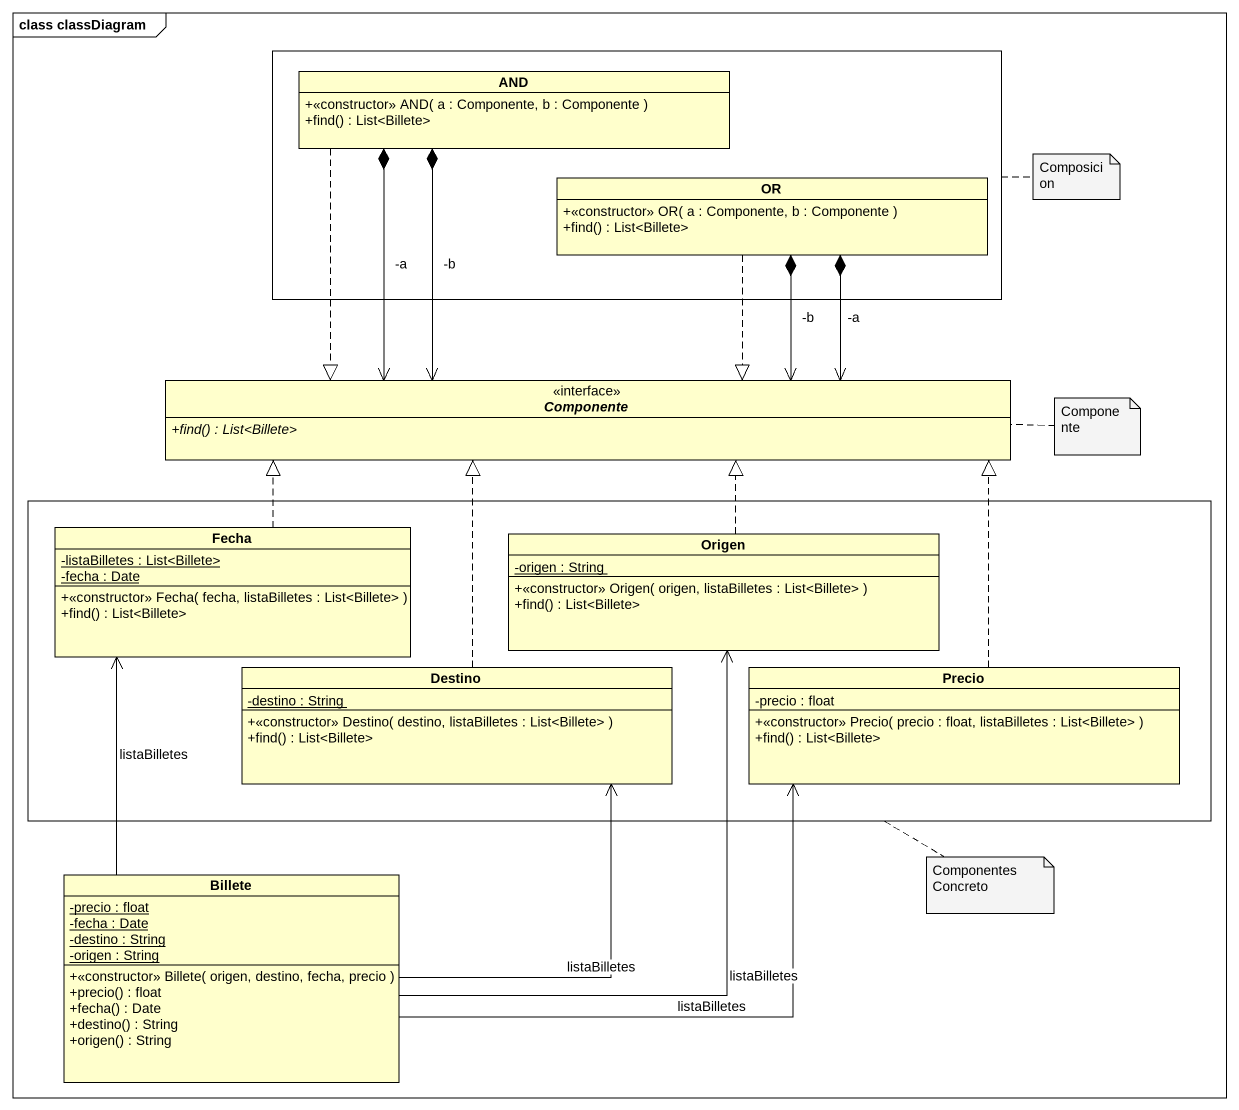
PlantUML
@startuml
mainframe class classDiagram
hide circle
hide empty members
skinparam classAttributeIconSize 0
rectangle " " as rectangle1 {
  class AND {
    +<<constructor>> AND( a : Componente, b : Componente )
    +find() : List<Billete>
  }
  class OR {
    +<<constructor>> OR( a : Componente, b : Componente )
    +find() : List<Billete>
  }
}
interface Componente {
  {abstract} +find() : List<Billete>
}
rectangle " " as rectangle2 {
  class Fecha {
    {static} -listaBilletes : List<Billete>
    {static} -fecha : Date
    +<<constructor>> Fecha( fecha, listaBilletes : List<Billete> )
    +find() : List<Billete>
  }
  class Origen {
    {static} -origen : String
    +<<constructor>> Origen( origen, listaBilletes : List<Billete> )
    +find() : List<Billete>
  }
  class Destino {
    {static} -destino : String
    +<<constructor>> Destino( destino, listaBilletes : List<Billete> )
    +find() : List<Billete>
  }
  class Precio {
    -precio : float
    +<<constructor>> Precio( precio : float, listaBilletes : List<Billete> )
    +find() : List<Billete>
  }
}
class Billete {
  {static} -precio : float
  {static} -fecha : Date
  {static} -destino : String
  {static} -origen : String
  +<<constructor>> Billete( origen, destino, fecha, precio )
  +precio() : float
  +fecha() : Date
  +destino() : String
  +origen() : String
}
AND ..|> Componente
AND *--> Componente : -a
AND *--> Componente : -b
OR ..|> Componente
OR *--> Componente : -b
OR *--> Componente : -a
Fecha .right.|> Componente
Origen .up.|> Componente
Destino .up.|> Componente
Precio .up.|> Componente
Billete -up-> Fecha : listaBilletes
Billete -up-> Origen : listaBilletes
Billete -up-> Destino : listaBilletes
Billete -right-> Precio : listaBilletes
note right of rectangle1 : Composicion
note right of Componente : Componente
note bottom of rectangle2 : Componentes Concreto
@enduml
